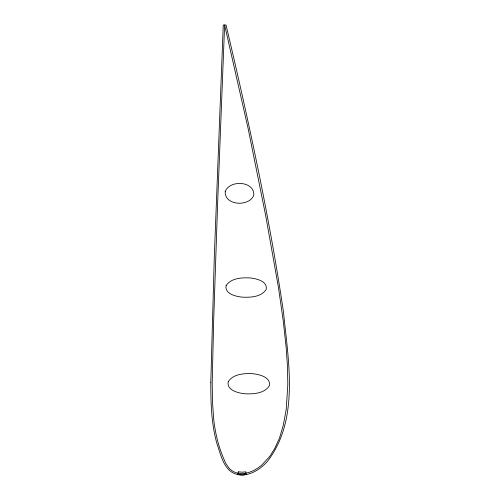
<?xml version="1.0" encoding="UTF-8"?>
<svg xmlns="http://www.w3.org/2000/svg" width="500" height="500" viewBox="0 0 500 500"><rect width="100%" height="100%" fill="white"/><g stroke="black" fill="none" stroke-linecap="round" stroke-linejoin="round"><path stroke-width="0.75" d="M244.794 473.381L248.944 472.438L252.887 470.869A27.419 27.419 0 0 0 255.119 469.706L257.444 468.294A23.319 23.319 0 0 0 258.556 467.525L260.906 465.737A23.244 23.244 0 0 0 261.825 464.969L269.206 457.081A38.737 38.737 0 0 0 270.175 455.775L274.85 448.25L279.037 439.081A31.475 31.475 0 0 0 279.794 437.056L283.294 425.256L285.938 411.012A57.062 57.062 0 0 0 286.288 408.338L287.781 385.269A137.381 137.381 0 0 0 287.794 382.194L287.319 364.069L286.294 349.431A158.256 158.256 0 0 0 285.994 345.969L283.225 320.8L278.475 287.638L265.694 215.625L248.137 128.588L224.625 25.013L217.55 205.656L213.675 320.369L212.2 383.15L212.519 402.456L213.713 419.306A84.513 84.513 0 0 0 213.969 421.475C215.463 433.369 218.219 445.156 222.7 456.287A28.669 28.669 0 0 0 223.312 457.694L224.838 461.3A22.963 22.963 0 0 0 225.206 462.169A24.869 24.869 0 0 0 225.8 463.419L228.925 468.013A12.456 12.456 0 0 0 229.75 468.862L230.613 469.613A22.969 22.969 0 0 0 231.481 470.294L232.062 470.706A15.656 15.656 0 0 0 233.238 471.438A18.887 18.887 0 0 0 234.7 472.175L235.281 472.425A13.425 13.425 0 0 0 236.988 472.987L237.262 473.056A18.825 18.825 0 0 0 238.081 473.231M244.8 473.4A19.775 19.775 0 0 1 238.088 473.212M210.806 382.275C210.775 403.144 211.3 424.35 217.194 444.525C221.175 455.531 223.844 470.944 236.981 474.431C248.419 476.975 259.531 469.981 266.975 461.906C299.875 420.4 288.219 360.406 283.469 311.9C269.194 215.375 248.431 119.931 226.038 25.006L223.263 25.025L214.306 256.644L210.806 382.275M225.225 191.431C224.225 205.644 249.131 207.144 253.781 195.25C254.781 181.038 229.875 179.537 225.225 191.431M238.312 471.856L237.856 474.613L242.606 474.994L246.225 474.55L245.7 471.8L242.6 472.194L238.312 471.856M228.194 381.744C226.488 390.381 238.256 393.031 244.688 393.762C253.206 394.175 264.306 393.706 269.375 385.731C271.081 377.094 259.319 374.444 252.881 373.719C244.363 373.3 233.263 373.775 228.194 381.744M226.106 285.631C224.481 293.994 235.956 296.438 242.162 297.15C250.438 297.531 261.2 297.137 266.194 289.45C267.812 281.087 256.337 278.644 250.131 277.931C241.863 277.55 231.094 277.944 226.106 285.631"/></g></svg>
